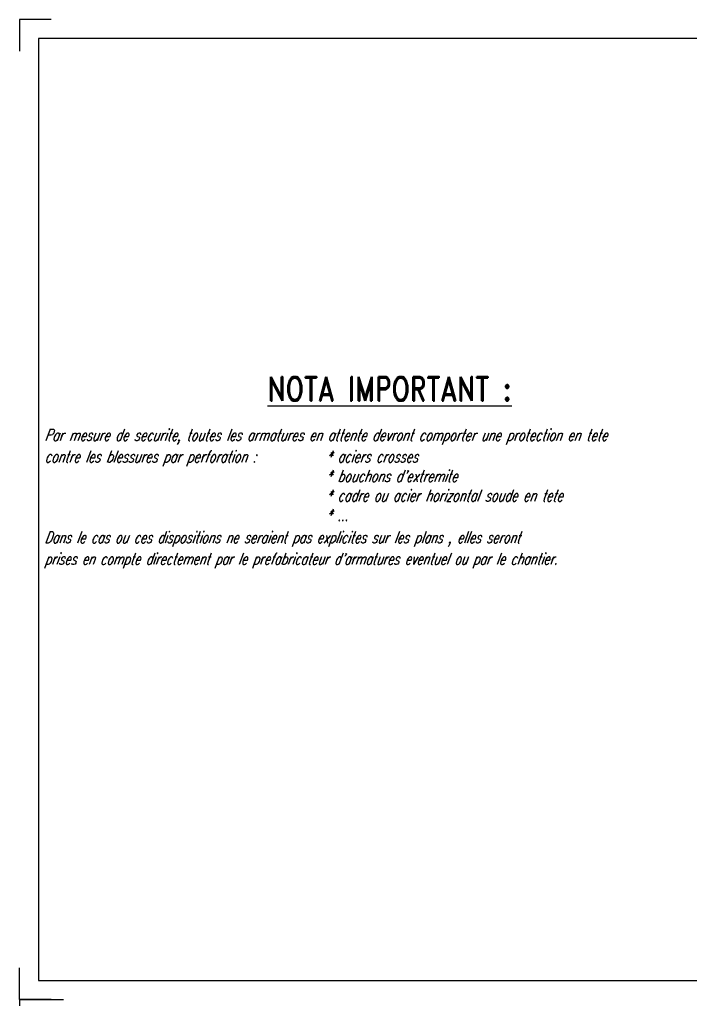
# Model space of a CAD drawing. Extents: x -12912 to 27386, y 1818 to 8189.
# Drawn here: x -12293 to -11912, y 3477 to 4032 of the extents above; entities that cross this region are included whole.
import ezdxf

# ---------------------------------------------------------------- set-up
doc = ezdxf.new("R2010")
doc.units = 0
doc.header["$MEASUREMENT"] = 0
doc.layers.get('0').update_dxf_attribs({"linetype": 'CONTINUOUS'})
for name, color, linetype in [('GO_CAR_DES', 7, 'CONTINUOUS'), ('GO_NOTA', 7, 'CONTINUOUS'), ('POLY-STR-CARTOUCHE', 7, 'CONTINUOUS')]:
    doc.layers.add(name, color=color, linetype=linetype)
doc.styles.add('ROMAND', font='romand.shx', dxfattribs={"width": 0.7})
doc.styles.add('ROMANS', font='ROMANS.SHX')

msp = doc.modelspace()

# ---------------------------------------------------------------- linework, layer by layer
for p, q in [((-12274.543, 4031.968), (-12292.506, 4031.968)), ((-12292.506, 4031.968), (-12292.506, 4014.005)), ((-12292.506, 4031.968), (-12292.506, 4014.005)), ((-12292.506, 4031.968), (-12292.506, 4014.005)), ((-12292.506, 4031.968), (-12292.506, 4014.005)), ((-12292.506, 4031.968), (-12292.506, 4014.005)), ((-12292.506, 4031.968), (-12292.506, 4014.005)), ((-12292.506, 4031.968), (-12292.506, 4014.005)), ((-12292.506, 4031.968), (-12292.506, 4014.005)), ((-12292.506, 4031.968), (-12292.506, 4014.005)), ((-12292.506, 4031.968), (-12292.506, 4014.005)), ((-12292.506, 3476.925), (-12292.506, 3494.888)), ((-12292.506, 3476.925), (-12292.506, 3494.888)), ((-12292.506, 3476.925), (-12292.506, 3494.888)), ((-12292.506, 3476.925), (-12292.506, 3494.888)), ((-12292.506, 3476.925), (-12292.506, 3494.888)), ((-12292.506, 3476.925), (-12292.506, 3494.888)), ((-12292.506, 3476.925), (-12292.506, 3494.888)), ((-12292.506, 3476.925), (-12292.506, 3494.888)), ((-12292.506, 3476.925), (-12292.506, 3494.888)), ((-12292.506, 3476.925), (-12292.506, 3494.888)), ((-12274.543, 3476.925), (-12292.506, 3476.925)), ((-12292.506, 3476.925), (-12267.591, 3476.925)), ((-12292.506, 3476.925), (-12292.506, 3450.798))]:
    msp.add_line(p, q)
at = {"layer": 'POLY-STR-CARTOUCHE'}
msp.add_lwpolyline([(-11904.515, 4021.19), (-12281.728, 4021.19), (-12281.728, 3487.703), (-11904.515, 3487.703)], close=True, dxfattribs=at)

# ---------------------------------------------------------------- texts
at = {"layer": 'GO_CAR_DES', "style": 'ROMAND', "width": 0.8}
msp.add_text('%%UNOTA IMPORTANT :', height=13.68392, dxfattribs=at).set_placement((-12151.974, 3815.951))
at = {"layer": 'GO_NOTA', "color": 7, "style": 'ROMANS', "oblique": 20, "width": 0.7}
for s, height, p in [('Par mesure de securite, toutes les armatures en attente devront comporter une protection en tete', 6.65932, (-12278.379, 3793.317)), ('contre les blessures par perforation :', 6.65932, (-12278.379, 3781.088)), ('* aciers crosses', 6.65932, (-12118.785, 3781.088)), ("* bouchons d'extremite", 6.65932, (-12118.785, 3770.044)), ('* cadre ou acier horizontal soude en tete', 6.65932, (-12118.785, 3758.999)), ('* ...', 6.6593, (-12118.785, 3747.955)), ('Dans le cas ou ces dispositions ne seraient pas explicites sur les plans , elles seront', 6.51455, (-12278.379, 3735.43)), ("prises en compte directement par le prefabricateur d'armatures eventuel ou par le chantier.", 6.51455, (-12278.379, 3723.2))]:
    msp.add_text(s, height=height, dxfattribs=at).set_placement(p)

doc.saveas('drawing.dxf')
